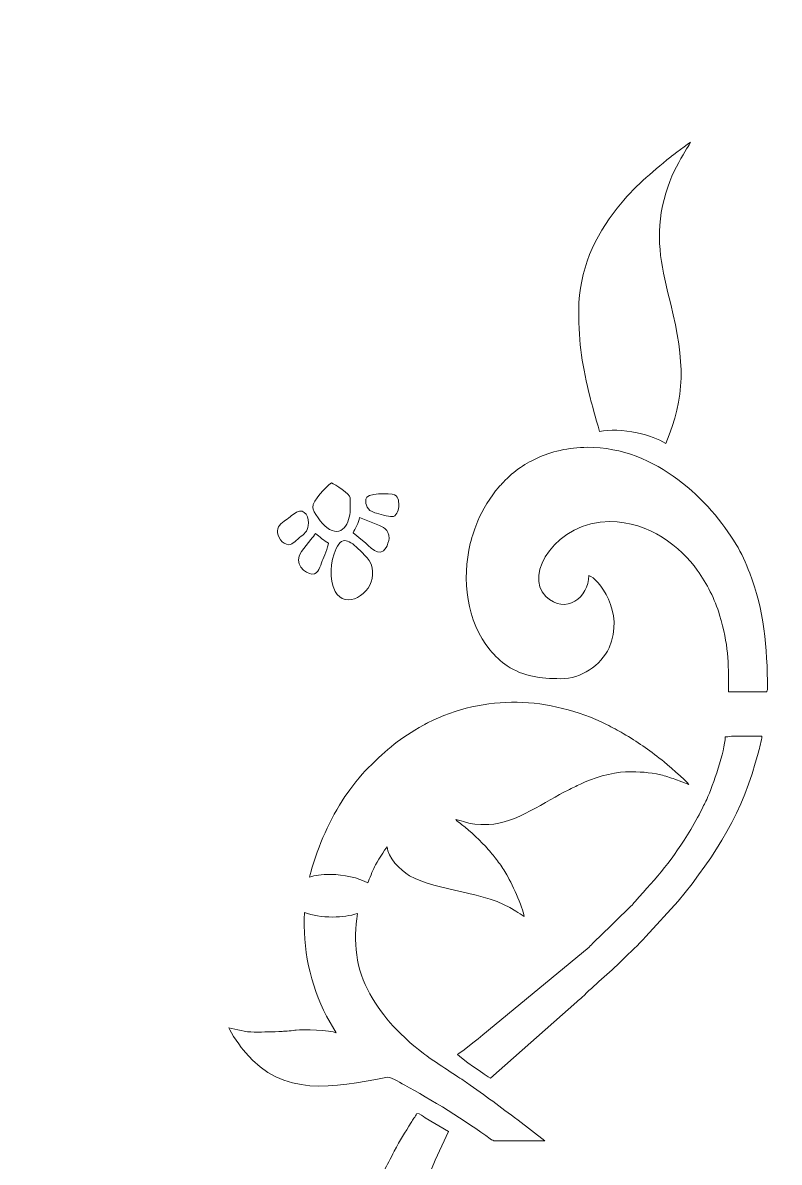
# Model space of a CAD drawing. Header units: centimetres. Extents: x -11.7 to 11.7, y -11.4 to 11.4.
# Drawn here: x 6.33 to 9.8, y -5.45 to -0.24 of the extents above; entities that cross this region are included whole.
import ezdxf

# ---------------------------------------------------------------- set-up
doc = ezdxf.new("R2010")
doc.units = ezdxf.units.CM
doc.header["$MEASUREMENT"] = 0
doc.layers.add('Layer 1', color=7, linetype='Continuous')

msp = doc.modelspace()

# ---------------------------------------------------------------- linework, layer by layer
at = {"layer": 'Layer 1', "lineweight": 9}
for points, knots in [([(0.34511, 11.38151), (0.34511, 11.38151), (11.72662, 11.38151), (11.72662, 11.38151), (11.72662, 11.38151), (11.72662, 11.38151), (11.72662, 11.38151), (11.72662, 11.38151), (11.72662, -11.38151), (11.72662, -11.38151), (11.72662, -11.38151), (11.72662, -11.38151), (11.72662, -11.38151), (11.72662, -11.38151), (0.34511, -11.38151), (0.34511, -11.38151), (0.34511, -11.38151), (0.34511, -11.38151), (0.34511, -11.38151), (0.34511, -11.38151), (0.34511, 11.38151), (0.34511, 11.38151)], [0, 0, 0, 0, 0.1428571, 0.1428571, 0.1428571, 0.2857143, 0.2857143, 0.2857143, 0.4285714, 0.4285714, 0.4285714, 0.5714286, 0.5714286, 0.5714286, 0.7142857, 0.7142857, 0.7142857, 0.8571429, 0.8571429, 0.8571429, 1, 1, 1, 1]), ([(9.27644, -2.16307), (9.36799, -1.94913), (9.36432, -1.79247), (9.29927, -1.52586), (9.29927, -1.52586), (9.29927, -1.52586), (9.29927, -1.52586), (9.2607, -1.36759), (9.22798, -1.24006), (9.26186, -1.07645), (9.26186, -1.07645), (9.26186, -1.07645), (9.26186, -1.07645), (9.29532, -0.91503), (9.38476, -0.8038), (9.38957, -0.78538), (9.38957, -0.78538), (9.38957, -0.78538), (9.38957, -0.78538), (9.38956, -0.78538), (9.2996, -0.85184), (9.2996, -0.85184), (9.2996, -0.85184), (9.2996, -0.85184), (9.2996, -0.85184), (9.20577, -0.93031), (9.13578, -0.98411), (9.05423, -1.08654), (9.05423, -1.08654), (9.05423, -1.08654), (9.05423, -1.08654), (8.95273, -1.21405), (8.87884, -1.37202), (8.87884, -1.55151), (8.87884, -1.55151), (8.87884, -1.55151), (8.87884, -1.55151), (8.87884, -1.71746), (8.89425, -1.80207), (8.93222, -1.95922), (8.93222, -1.95922), (8.93222, -1.95922), (8.93222, -1.95922), (8.93685, -1.97828), (8.95489, -2.04357), (8.97413, -2.10935), (8.97413, -2.10935), (8.97413, -2.10935), (8.97413, -2.10935), (9.01912, -2.0997), (9.08112, -2.10068), (9.14612, -2.11449), (9.14612, -2.11449), (9.14612, -2.11449), (9.14612, -2.11449), (9.19829, -2.12558), (9.24358, -2.14306), (9.27644, -2.16307)], [0, 0, 0, 0, 0.0526316, 0.0526316, 0.0526316, 0.1052632, 0.1052632, 0.1052632, 0.1578947, 0.1578947, 0.1578947, 0.2105263, 0.2105263, 0.2105263, 0.2631579, 0.2631579, 0.2631579, 0.3157895, 0.3157895, 0.3157895, 0.3684211, 0.3684211, 0.3684211, 0.4210526, 0.4210526, 0.4210526, 0.4736842, 0.4736842, 0.4736842, 0.5263158, 0.5263158, 0.5263158, 0.5789474, 0.5789474, 0.5789474, 0.6315789, 0.6315789, 0.6315789, 0.6842105, 0.6842105, 0.6842105, 0.7368421, 0.7368421, 0.7368421, 0.7894737, 0.7894737, 0.7894737, 0.8421053, 0.8421053, 0.8421053, 0.8947368, 0.8947368, 0.8947368, 0.9473684, 0.9473684, 0.9473684, 1, 1, 1, 1]), ([(9.74211, -3.28449), (9.74211, -3.09805), (9.72532, -2.92037), (9.66114, -2.757), (9.66114, -2.757), (9.66114, -2.757), (9.66114, -2.757), (9.64343, -2.71189), (9.62296, -2.664), (9.59904, -2.62498), (9.59904, -2.62498), (9.59904, -2.62498), (9.59904, -2.62498), (9.47682, -2.42557), (9.23664, -2.18091), (8.91839, -2.18091), (8.91839, -2.18091), (8.91839, -2.18091), (8.91839, -2.18091), (8.83307, -2.18091), (8.7465, -2.2018), (8.68884, -2.23009), (8.68884, -2.23009), (8.68884, -2.23009), (8.68884, -2.23009), (8.65371, -2.24737), (8.63052, -2.25956), (8.60016, -2.28169), (8.60016, -2.28169), (8.60016, -2.28169), (8.60016, -2.28169), (8.57711, -2.29854), (8.54463, -2.32651), (8.5268, -2.3482), (8.5268, -2.3482), (8.52679, -2.34821), (8.52679, -2.34821), (8.52128, -2.35496), (8.51666, -2.35799), (8.5108, -2.3647), (8.5108, -2.3647), (8.5108, -2.3647), (8.5108, -2.3647), (8.4775, -2.40283), (8.43559, -2.47207), (8.41707, -2.51726), (8.41707, -2.51726), (8.41707, -2.51727), (8.41707, -2.51727), (8.40414, -2.54885), (8.39072, -2.5856), (8.38214, -2.6212), (8.38214, -2.6212), (8.38214, -2.62121), (8.38214, -2.62121), (8.34307, -2.78341), (8.36371, -2.97952), (8.47283, -3.10879), (8.47283, -3.10879), (8.47283, -3.10879), (8.47283, -3.10879), (8.49426, -3.13414), (8.52231, -3.1624), (8.55066, -3.18057), (8.55066, -3.18057), (8.55066, -3.18057), (8.55066, -3.18057), (8.62765, -3.22989), (8.70045, -3.23958), (8.79649, -3.23958), (8.79649, -3.23958), (8.79649, -3.23958), (8.79649, -3.23958), (8.88924, -3.23958), (8.98005, -3.17979), (9.01724, -3.09843), (9.01724, -3.09843), (9.01724, -3.09843), (9.01724, -3.09843), (9.09138, -2.93628), (8.96729, -2.77899), (8.92499, -2.76799), (8.92499, -2.76799), (8.92499, -2.76799), (8.92499, -2.76799), (8.92499, -2.86682), (8.81815, -2.95042), (8.72807, -2.86347), (8.72807, -2.86347), (8.72807, -2.86347), (8.72807, -2.86347), (8.62322, -2.76223), (8.77849, -2.52097), (9.02052, -2.52097), (9.02052, -2.52097), (9.02052, -2.52097), (9.02052, -2.52097), (9.20174, -2.52097), (9.34585, -2.63799), (9.4212, -2.74361), (9.4212, -2.74361), (9.4212, -2.74361), (9.4212, -2.74361), (9.46507, -2.80507), (9.50182, -2.8759), (9.52326, -2.94899), (9.52326, -2.94899), (9.52326, -2.94899), (9.52326, -2.94899), (9.56382, -3.08719), (9.56418, -3.1562), (9.56418, -3.30053), (9.56418, -3.30053), (9.56418, -3.30053), (9.56418, -3.30053), (9.56418, -3.30053), (9.73883, -3.30053), (9.73883, -3.30053), (9.73883, -3.30053), (9.73883, -3.30053), (9.73883, -3.30053), (9.74058, -3.29334), (9.74211, -3.29316), (9.74211, -3.28449)], [0, 0, 0, 0, 0.0243902, 0.0243902, 0.0243902, 0.0487805, 0.0487805, 0.0487805, 0.0731707, 0.0731707, 0.0731707, 0.097561, 0.097561, 0.097561, 0.1219512, 0.1219512, 0.1219512, 0.1463415, 0.1463415, 0.1463415, 0.1707317, 0.1707317, 0.1707317, 0.195122, 0.195122, 0.195122, 0.2195122, 0.2195122, 0.2195122, 0.2439024, 0.2439024, 0.2439024, 0.2682927, 0.2682927, 0.2682927, 0.2926829, 0.2926829, 0.2926829, 0.3170732, 0.3170732, 0.3170732, 0.3414634, 0.3414634, 0.3414634, 0.3658537, 0.3658537, 0.3658537, 0.3902439, 0.3902439, 0.3902439, 0.4146341, 0.4146341, 0.4146341, 0.4390244, 0.4390244, 0.4390244, 0.4634146, 0.4634146, 0.4634146, 0.4878049, 0.4878049, 0.4878049, 0.5121951, 0.5121951, 0.5121951, 0.5365854, 0.5365854, 0.5365854, 0.5609756, 0.5609756, 0.5609756, 0.5853659, 0.5853659, 0.5853659, 0.6097561, 0.6097561, 0.6097561, 0.6341463, 0.6341463, 0.6341463, 0.6585366, 0.6585366, 0.6585366, 0.6829268, 0.6829268, 0.6829268, 0.7073171, 0.7073171, 0.7073171, 0.7317073, 0.7317073, 0.7317073, 0.7560976, 0.7560976, 0.7560976, 0.7804878, 0.7804878, 0.7804878, 0.804878, 0.804878, 0.804878, 0.8292683, 0.8292683, 0.8292683, 0.8536585, 0.8536585, 0.8536585, 0.8780488, 0.8780488, 0.8780488, 0.902439, 0.902439, 0.902439, 0.9268293, 0.9268293, 0.9268293, 0.9512195, 0.9512195, 0.9512195, 0.9756098, 0.9756098, 0.9756098, 1, 1, 1, 1]), ([(7.83242, -2.46616), (7.83242, -2.46616), (7.83242, -2.41162), (7.83242, -2.41162), (7.83242, -2.41162), (7.83242, -2.41162), (7.83242, -2.41162), (7.83242, -2.39728), (7.76227, -2.3483), (7.74671, -2.34425), (7.74671, -2.34425), (7.74671, -2.34426), (7.74671, -2.34426), (7.72074, -2.36121), (7.66105, -2.42512), (7.66105, -2.45654), (7.66105, -2.45654), (7.66105, -2.45654), (7.66105, -2.45654), (7.66109, -2.47267), (7.70474, -2.53348), (7.72494, -2.54832), (7.72494, -2.54832), (7.72494, -2.54832), (7.72494, -2.54832), (7.79497, -2.59972), (7.83239, -2.52691), (7.83239, -2.46616), (7.83239, -2.46616), (7.83239, -2.46616), (7.83239, -2.46616), (7.83239, -2.46616), (7.83242, -2.46616), (7.83242, -2.46616)], [0, 0, 0, 0, 0.0909091, 0.0909091, 0.0909091, 0.1818182, 0.1818182, 0.1818182, 0.2727273, 0.2727273, 0.2727273, 0.3636364, 0.3636364, 0.3636364, 0.4545455, 0.4545455, 0.4545455, 0.5454545, 0.5454545, 0.5454545, 0.6363636, 0.6363636, 0.6363636, 0.7272727, 0.7272727, 0.7272727, 0.8181818, 0.8181818, 0.8181818, 0.9090909, 0.9090909, 0.9090909, 1, 1, 1, 1]), ([(8.05503, -2.45333), (8.05503, -2.43346), (8.05647, -2.40867), (8.03536, -2.39866), (8.03536, -2.39866), (8.03536, -2.39866), (8.03536, -2.39866), (8.0158, -2.38937), (7.90344, -2.39055), (7.90344, -2.41804), (7.90344, -2.41804), (7.90344, -2.41804), (7.90344, -2.41804), (7.90344, -2.44494), (7.90832, -2.46851), (7.94497, -2.48024), (7.94497, -2.48024), (7.94497, -2.48024), (7.94497, -2.48024), (7.96619, -2.48701), (8.0051, -2.49824), (8.02534, -2.49824), (8.02534, -2.49824), (8.02534, -2.49824), (8.02534, -2.49824), (8.03996, -2.49824), (8.05499, -2.47176), (8.05499, -2.45333), (8.05499, -2.45333), (8.05499, -2.45333), (8.05499, -2.45333), (8.05499, -2.45333), (8.05503, -2.45333), (8.05503, -2.45333)], [0, 0, 0, 0, 0.0909091, 0.0909091, 0.0909091, 0.1818182, 0.1818182, 0.1818182, 0.2727273, 0.2727273, 0.2727273, 0.3636364, 0.3636364, 0.3636364, 0.4545455, 0.4545455, 0.4545455, 0.5454545, 0.5454545, 0.5454545, 0.6363636, 0.6363636, 0.6363636, 0.7272727, 0.7272727, 0.7272727, 0.8181818, 0.8181818, 0.8181818, 0.9090909, 0.9090909, 0.9090909, 1, 1, 1, 1]), ([(7.64133, -2.52711), (7.64133, -2.48597), (7.6149, -2.45218), (7.5713, -2.48784), (7.5713, -2.48784), (7.5713, -2.48784), (7.5713, -2.48784), (7.56181, -2.49563), (7.55409, -2.5018), (7.54389, -2.50928), (7.54389, -2.50928), (7.54389, -2.50928), (7.54389, -2.50928), (7.52697, -2.52169), (7.49961, -2.53765), (7.49961, -2.56241), (7.49961, -2.56241), (7.49961, -2.56241), (7.49961, -2.56241), (7.49965, -2.58766), (7.51994, -2.62657), (7.55233, -2.62657), (7.55233, -2.62657), (7.55233, -2.62657), (7.55233, -2.62657), (7.56972, -2.62657), (7.58683, -2.60408), (7.60834, -2.58807), (7.60834, -2.58807), (7.60834, -2.58807), (7.60834, -2.58807), (7.62747, -2.57386), (7.64128, -2.55997), (7.64128, -2.52711), (7.64128, -2.52711), (7.64128, -2.52711), (7.64128, -2.52711), (7.64128, -2.52711), (7.64133, -2.52711), (7.64133, -2.52711)], [0, 0, 0, 0, 0.0769231, 0.0769231, 0.0769231, 0.1538462, 0.1538462, 0.1538462, 0.2307692, 0.2307692, 0.2307692, 0.3076923, 0.3076923, 0.3076923, 0.3846154, 0.3846154, 0.3846154, 0.4615385, 0.4615385, 0.4615385, 0.5384615, 0.5384615, 0.5384615, 0.6153846, 0.6153846, 0.6153846, 0.6923077, 0.6923077, 0.6923077, 0.7692308, 0.7692308, 0.7692308, 0.8461538, 0.8461538, 0.8461538, 0.9230769, 0.9230769, 0.9230769, 1, 1, 1, 1]), ([(8.01032, -2.5977), (8.01032, -2.55246), (7.9805, -2.54584), (7.9587, -2.53567), (7.9587, -2.53567), (7.9587, -2.53567), (7.9587, -2.53567), (7.9587, -2.53567), (7.87522, -2.50145), (7.87522, -2.50145), (7.87522, -2.50145), (7.87522, -2.50145), (7.87522, -2.50145), (7.87306, -2.52686), (7.85563, -2.55348), (7.84557, -2.57203), (7.84557, -2.57203), (7.84557, -2.57203), (7.84557, -2.57203), (7.84557, -2.57203), (7.88893, -2.60684), (7.88893, -2.60684), (7.88893, -2.60684), (7.88893, -2.60684), (7.88893, -2.60684), (7.92268, -2.63318), (7.96357, -2.693), (7.99717, -2.63942), (7.99717, -2.63942), (7.99717, -2.63942), (7.99717, -2.63942), (8.00162, -2.63235), (8.0103, -2.60873), (8.0103, -2.5977), (8.0103, -2.5977), (8.0103, -2.5977), (8.0103, -2.5977), (8.0103, -2.5977), (8.01032, -2.5977), (8.01032, -2.5977)], [0, 0, 0, 0, 0.0769231, 0.0769231, 0.0769231, 0.1538462, 0.1538462, 0.1538462, 0.2307692, 0.2307692, 0.2307692, 0.3076923, 0.3076923, 0.3076923, 0.3846154, 0.3846154, 0.3846154, 0.4615385, 0.4615385, 0.4615385, 0.5384615, 0.5384615, 0.5384615, 0.6153846, 0.6153846, 0.6153846, 0.6923077, 0.6923077, 0.6923077, 0.7692308, 0.7692308, 0.7692308, 0.8461538, 0.8461538, 0.8461538, 0.9230769, 0.9230769, 0.9230769, 1, 1, 1, 1]), ([(7.73354, -2.62015), (7.72264, -2.61301), (7.71376, -2.6074), (7.70244, -2.59912), (7.70244, -2.59912), (7.70244, -2.59912), (7.70244, -2.59912), (7.69037, -2.59028), (7.68503, -2.58226), (7.67424, -2.57524), (7.67424, -2.57524), (7.67424, -2.57524), (7.67424, -2.57524), (7.66796, -2.5844), (7.66066, -2.59286), (7.65306, -2.60274), (7.65306, -2.60274), (7.65306, -2.60274), (7.65306, -2.60274), (7.65306, -2.60274), (7.61021, -2.65724), (7.61021, -2.65724), (7.61021, -2.65724), (7.61021, -2.65724), (7.61021, -2.65724), (7.56681, -2.71215), (7.62949, -2.76131), (7.65775, -2.76131), (7.65775, -2.76131), (7.65775, -2.76131), (7.65775, -2.76131), (7.68945, -2.76131), (7.69481, -2.7238), (7.70436, -2.70081), (7.70436, -2.70081), (7.70436, -2.70081), (7.70436, -2.70081), (7.71035, -2.68648), (7.7323, -2.63481), (7.73354, -2.62015)], [0, 0, 0, 0, 0.0769231, 0.0769231, 0.0769231, 0.1538462, 0.1538462, 0.1538462, 0.2307692, 0.2307692, 0.2307692, 0.3076923, 0.3076923, 0.3076923, 0.3846154, 0.3846154, 0.3846154, 0.4615385, 0.4615385, 0.4615385, 0.5384615, 0.5384615, 0.5384615, 0.6153846, 0.6153846, 0.6153846, 0.6923077, 0.6923077, 0.6923077, 0.7692308, 0.7692308, 0.7692308, 0.8461538, 0.8461538, 0.8461538, 0.9230769, 0.9230769, 0.9230769, 1, 1, 1, 1]), ([(7.93455, -2.76451), (7.93455, -2.71709), (7.92455, -2.69853), (7.88758, -2.66265), (7.88758, -2.66265), (7.88758, -2.66265), (7.88758, -2.66265), (7.83731, -2.61384), (7.79946, -2.5775), (7.76861, -2.64467), (7.76861, -2.64467), (7.76861, -2.64467), (7.76861, -2.64467), (7.74125, -2.70426), (7.73499, -2.78421), (7.76417, -2.84057), (7.76417, -2.84057), (7.76417, -2.84058), (7.76417, -2.84058), (7.80916, -2.92745), (7.93453, -2.85168), (7.93453, -2.76451), (7.93453, -2.76451), (7.93453, -2.76451), (7.93453, -2.76451), (7.93453, -2.76451), (7.93455, -2.76451), (7.93455, -2.76451)], [0, 0, 0, 0, 0.1111111, 0.1111111, 0.1111111, 0.2222222, 0.2222222, 0.2222222, 0.3333333, 0.3333333, 0.3333333, 0.4444444, 0.4444444, 0.4444444, 0.5555556, 0.5555556, 0.5555556, 0.6666667, 0.6666667, 0.6666667, 0.7777778, 0.7777778, 0.7777778, 0.8888889, 0.8888889, 0.8888889, 1, 1, 1, 1]), ([(8.31544, -3.88441), (8.35439, -3.88756), (8.35792, -3.9099), (8.4671, -3.90698), (8.4671, -3.90698), (8.4671, -3.90698), (8.4671, -3.90698), (8.5882, -3.90374), (8.73138, -3.79698), (8.8294, -3.74964), (8.8294, -3.74964), (8.8294, -3.74964), (8.8294, -3.74964), (8.84867, -3.74036), (8.86642, -3.73161), (8.8865, -3.72182), (8.8865, -3.72182), (8.8865, -3.72182), (8.8865, -3.72182), (8.93793, -3.69678), (9.03286, -3.66682), (9.09289, -3.66613), (9.09289, -3.66613), (9.09289, -3.66613), (9.09289, -3.66613), (9.16121, -3.66535), (9.19859, -3.66739), (9.25364, -3.6799), (9.25364, -3.6799), (9.25364, -3.6799), (9.25364, -3.6799), (9.27346, -3.6844), (9.29868, -3.69209), (9.31899, -3.69968), (9.31899, -3.69968), (9.31899, -3.69968), (9.31899, -3.69968), (9.31899, -3.69968), (9.38297, -3.724), (9.38297, -3.724), (9.38297, -3.724), (9.38297, -3.724), (9.38297, -3.724), (9.36935, -3.70419), (9.27996, -3.62849), (9.25823, -3.61126), (9.25823, -3.61126), (9.25823, -3.61126), (9.25823, -3.61126), (9.19928, -3.56449), (9.14737, -3.52855), (9.08251, -3.49042), (9.08251, -3.49042), (9.08251, -3.49042), (9.08251, -3.49042), (9.0689, -3.4824), (9.05974, -3.47678), (9.04467, -3.46952), (9.04467, -3.46952), (9.04467, -3.46952), (9.04467, -3.46952), (9.03, -3.46245), (9.02146, -3.45656), (9.00627, -3.44916), (9.00627, -3.44916), (9.00627, -3.44916), (9.00627, -3.44916), (8.74374, -3.32134), (8.45013, -3.30818), (8.18689, -3.44165), (8.18689, -3.44165), (8.18689, -3.44165), (8.18689, -3.44165), (8.17896, -3.44568), (8.17638, -3.44792), (8.16822, -3.45234), (8.16822, -3.45234), (8.16822, -3.45234), (8.16822, -3.45234), (8.05626, -3.51288), (8.00637, -3.55911), (7.91426, -3.64778), (7.91426, -3.64778), (7.91426, -3.64779), (7.91426, -3.64779), (7.88339, -3.67753), (7.83193, -3.74525), (7.80869, -3.77918), (7.80869, -3.77918), (7.80869, -3.77918), (7.80869, -3.77918), (7.7371, -3.88375), (7.68883, -4.00183), (7.65219, -4.12468), (7.65219, -4.12468), (7.65218, -4.12468), (7.65218, -4.12468), (7.64994, -4.13219), (7.64782, -4.13974), (7.64578, -4.14731), (7.64578, -4.14731), (7.64578, -4.14731), (7.64578, -4.14731), (7.67582, -4.13967), (7.69444, -4.13535), (7.74596, -4.13535), (7.74596, -4.13535), (7.74596, -4.13535), (7.74596, -4.13535), (7.79749, -4.13535), (7.87288, -4.15021), (7.91319, -4.17365), (7.91319, -4.17365), (7.91319, -4.17365), (7.91319, -4.17365), (7.92063, -4.15677), (7.93493, -4.11716), (7.9442, -4.10041), (7.9442, -4.10041), (7.9442, -4.10041), (7.9442, -4.10041), (7.95406, -4.08263), (7.9909, -4.01774), (8.00242, -4.00952), (8.00242, -4.00952), (8.00242, -4.00952), (8.00242, -4.00952), (8.00349, -4.05495), (8.06099, -4.11635), (8.10467, -4.14095), (8.10467, -4.14095), (8.10467, -4.14095), (8.10467, -4.14095), (8.23274, -4.21307), (8.44955, -4.21032), (8.59091, -4.30272), (8.59091, -4.30272), (8.59091, -4.30272), (8.59091, -4.30272), (8.60413, -4.31135), (8.61561, -4.32051), (8.62845, -4.32713), (8.62845, -4.32713), (8.62845, -4.32713), (8.62845, -4.32713), (8.62497, -4.2861), (8.56784, -4.16797), (8.54468, -4.12957), (8.54468, -4.12957), (8.54468, -4.12957), (8.54468, -4.12957), (8.53274, -4.10973), (8.52049, -4.09092), (8.50704, -4.07318), (8.50704, -4.07318), (8.50704, -4.07318), (8.50704, -4.07318), (8.49277, -4.0543), (8.4803, -4.03942), (8.46472, -4.02136), (8.46472, -4.02136), (8.46472, -4.02136), (8.46472, -4.02136), (8.43124, -3.98256), (8.38333, -3.93872), (8.34256, -3.90612), (8.34256, -3.90612), (8.34256, -3.90612), (8.34256, -3.90612), (8.33425, -3.89945), (8.32078, -3.89152), (8.31543, -3.88441), (8.31543, -3.88441), (8.31543, -3.88441), (8.31543, -3.88441), (8.31543, -3.88441), (8.31544, -3.88441), (8.31544, -3.88441)], [0, 0, 0, 0, 0.0169492, 0.0169492, 0.0169492, 0.0338983, 0.0338983, 0.0338983, 0.0508475, 0.0508475, 0.0508475, 0.0677966, 0.0677966, 0.0677966, 0.0847458, 0.0847458, 0.0847458, 0.1016949, 0.1016949, 0.1016949, 0.1186441, 0.1186441, 0.1186441, 0.1355932, 0.1355932, 0.1355932, 0.1525424, 0.1525424, 0.1525424, 0.1694915, 0.1694915, 0.1694915, 0.1864407, 0.1864407, 0.1864407, 0.2033898, 0.2033898, 0.2033898, 0.220339, 0.220339, 0.220339, 0.2372881, 0.2372881, 0.2372881, 0.2542373, 0.2542373, 0.2542373, 0.2711864, 0.2711864, 0.2711864, 0.2881356, 0.2881356, 0.2881356, 0.3050847, 0.3050847, 0.3050847, 0.3220339, 0.3220339, 0.3220339, 0.3389831, 0.3389831, 0.3389831, 0.3559322, 0.3559322, 0.3559322, 0.3728814, 0.3728814, 0.3728814, 0.3898305, 0.3898305, 0.3898305, 0.4067797, 0.4067797, 0.4067797, 0.4237288, 0.4237288, 0.4237288, 0.440678, 0.440678, 0.440678, 0.4576271, 0.4576271, 0.4576271, 0.4745763, 0.4745763, 0.4745763, 0.4915254, 0.4915254, 0.4915254, 0.5084746, 0.5084746, 0.5084746, 0.5254237, 0.5254237, 0.5254237, 0.5423729, 0.5423729, 0.5423729, 0.559322, 0.559322, 0.559322, 0.5762712, 0.5762712, 0.5762712, 0.5932203, 0.5932203, 0.5932203, 0.6101695, 0.6101695, 0.6101695, 0.6271186, 0.6271186, 0.6271186, 0.6440678, 0.6440678, 0.6440678, 0.6610169, 0.6610169, 0.6610169, 0.6779661, 0.6779661, 0.6779661, 0.6949153, 0.6949153, 0.6949153, 0.7118644, 0.7118644, 0.7118644, 0.7288136, 0.7288136, 0.7288136, 0.7457627, 0.7457627, 0.7457627, 0.7627119, 0.7627119, 0.7627119, 0.779661, 0.779661, 0.779661, 0.7966102, 0.7966102, 0.7966102, 0.8135593, 0.8135593, 0.8135593, 0.8305085, 0.8305085, 0.8305085, 0.8474576, 0.8474576, 0.8474576, 0.8644068, 0.8644068, 0.8644068, 0.8813559, 0.8813559, 0.8813559, 0.8983051, 0.8983051, 0.8983051, 0.9152542, 0.9152542, 0.9152542, 0.9322034, 0.9322034, 0.9322034, 0.9491525, 0.9491525, 0.9491525, 0.9661017, 0.9661017, 0.9661017, 0.9830508, 0.9830508, 0.9830508, 1, 1, 1, 1]), ([(9.71706, -3.50238), (9.71706, -3.50238), (9.58846, -3.50227), (9.58846, -3.50227), (9.58846, -3.50227), (9.58846, -3.50227), (9.58846, -3.50227), (9.57153, -3.50277), (9.56827, -3.50559), (9.54901, -3.50559), (9.54901, -3.50559), (9.54901, -3.50559), (9.54901, -3.50559), (9.54756, -3.57239), (9.49361, -3.72585), (9.4643, -3.79205), (9.4643, -3.79205), (9.4643, -3.79205), (9.4643, -3.79205), (9.45964, -3.80272), (9.4546, -3.81039), (9.4502, -3.82002), (9.4502, -3.82002), (9.4502, -3.82002), (9.4502, -3.82002), (9.43195, -3.86002), (9.41358, -3.89102), (9.39102, -3.92922), (9.39102, -3.92922), (9.39102, -3.92922), (9.39102, -3.92922), (9.30942, -4.06748), (9.23731, -4.14717), (9.13635, -4.25871), (9.13635, -4.25871), (9.13635, -4.25871), (9.13635, -4.25871), (9.12823, -4.26774), (9.12599, -4.27211), (9.11657, -4.28117), (9.11657, -4.28117), (9.11657, -4.28117), (9.11657, -4.28117), (9.11657, -4.28117), (8.96837, -4.42554), (8.96837, -4.42554), (8.96837, -4.42554), (8.96837, -4.42554), (8.96837, -4.42554), (8.95292, -4.43874), (8.94071, -4.45355), (8.92549, -4.46725), (8.92549, -4.46725), (8.92549, -4.46725), (8.92549, -4.46725), (8.92549, -4.46725), (8.46608, -4.84758), (8.46608, -4.84758), (8.46608, -4.84758), (8.46608, -4.84758), (8.46608, -4.84758), (8.45205, -4.85863), (8.33439, -4.95597), (8.32332, -4.95885), (8.32332, -4.95885), (8.32332, -4.95885), (8.32332, -4.95885), (8.3335, -4.9736), (8.4585, -5.05725), (8.47489, -5.06793), (8.47489, -5.06793), (8.47489, -5.06793), (8.47489, -5.06793), (8.47489, -5.06793), (8.86944, -4.71738), (8.86944, -4.71738), (8.86944, -4.71738), (8.86944, -4.71738), (8.86944, -4.71738), (8.87878, -4.70858), (8.88459, -4.70605), (8.8942, -4.69664), (8.8942, -4.69664), (8.8942, -4.69664), (8.8942, -4.69664), (8.94652, -4.6454), (9.01797, -4.58566), (9.07702, -4.52816), (9.07702, -4.52816), (9.07702, -4.52816), (9.07702, -4.52816), (9.11636, -4.48987), (9.14907, -4.45969), (9.18578, -4.41911), (9.18578, -4.41911), (9.18578, -4.41911), (9.18578, -4.41911), (9.18578, -4.41911), (9.3335, -4.25814), (9.3335, -4.25814), (9.3335, -4.25814), (9.3335, -4.25814), (9.3335, -4.25814), (9.51056, -4.04004), (9.62966, -3.85053), (9.70057, -3.57616), (9.70057, -3.57616), (9.70057, -3.57616), (9.70057, -3.57616), (9.70563, -3.55685), (9.71534, -3.52227), (9.71705, -3.50238), (9.71705, -3.50238), (9.71705, -3.50238), (9.71705, -3.50238), (9.71705, -3.50238), (9.71706, -3.50238), (9.71706, -3.50238)], [0, 0, 0, 0, 0.025641, 0.025641, 0.025641, 0.0512821, 0.0512821, 0.0512821, 0.0769231, 0.0769231, 0.0769231, 0.1025641, 0.1025641, 0.1025641, 0.1282051, 0.1282051, 0.1282051, 0.1538462, 0.1538462, 0.1538462, 0.1794872, 0.1794872, 0.1794872, 0.2051282, 0.2051282, 0.2051282, 0.2307692, 0.2307692, 0.2307692, 0.2564103, 0.2564103, 0.2564103, 0.2820513, 0.2820513, 0.2820513, 0.3076923, 0.3076923, 0.3076923, 0.3333333, 0.3333333, 0.3333333, 0.3589744, 0.3589744, 0.3589744, 0.3846154, 0.3846154, 0.3846154, 0.4102564, 0.4102564, 0.4102564, 0.4358974, 0.4358974, 0.4358974, 0.4615385, 0.4615385, 0.4615385, 0.4871795, 0.4871795, 0.4871795, 0.5128205, 0.5128205, 0.5128205, 0.5384615, 0.5384615, 0.5384615, 0.5641026, 0.5641026, 0.5641026, 0.5897436, 0.5897436, 0.5897436, 0.6153846, 0.6153846, 0.6153846, 0.6410256, 0.6410256, 0.6410256, 0.6666667, 0.6666667, 0.6666667, 0.6923077, 0.6923077, 0.6923077, 0.7179487, 0.7179487, 0.7179487, 0.7435897, 0.7435897, 0.7435897, 0.7692308, 0.7692308, 0.7692308, 0.7948718, 0.7948718, 0.7948718, 0.8205128, 0.8205128, 0.8205128, 0.8461538, 0.8461538, 0.8461538, 0.8717949, 0.8717949, 0.8717949, 0.8974359, 0.8974359, 0.8974359, 0.9230769, 0.9230769, 0.9230769, 0.9487179, 0.9487179, 0.9487179, 0.974359, 0.974359, 0.974359, 1, 1, 1, 1]), ([(7.62303, -4.30922), (7.61447, -4.47179), (7.64869, -4.63835), (7.72451, -4.78379), (7.72451, -4.78379), (7.72451, -4.78379), (7.72451, -4.7838), (7.72451, -4.7838), (7.76849, -4.85967), (7.76849, -4.85967), (7.76849, -4.85967), (7.76849, -4.85967), (7.76849, -4.85967), (7.74107, -4.84685), (7.61611, -4.84355), (7.58488, -4.84771), (7.58488, -4.84771), (7.58488, -4.84771), (7.58488, -4.84771), (7.57065, -4.84962), (7.53699, -4.85251), (7.52138, -4.85325), (7.52138, -4.85325), (7.52137, -4.85325), (7.52137, -4.85325), (7.47873, -4.85526), (7.4391, -4.85663), (7.39277, -4.85657), (7.39277, -4.85657), (7.39277, -4.85657), (7.39277, -4.85657), (7.35136, -4.85652), (7.31353, -4.84537), (7.27755, -4.83721), (7.27755, -4.83721), (7.27755, -4.83721), (7.27755, -4.83721), (7.28233, -4.85714), (7.33524, -4.92898), (7.35283, -4.94999), (7.35283, -4.94999), (7.35283, -4.94999), (7.35283, -4.94999), (7.52464, -5.15534), (7.75467, -5.1116), (7.99501, -5.06392), (7.99501, -5.06392), (7.99501, -5.06392), (7.99501, -5.06392), (8.01879, -5.05921), (8.05088, -5.08206), (8.08252, -5.09929), (8.08252, -5.09929), (8.08252, -5.09929), (8.08252, -5.09929), (8.19489, -5.1605), (8.36854, -5.2658), (8.47298, -5.34468), (8.47298, -5.34468), (8.47298, -5.34468), (8.47298, -5.34468), (8.49054, -5.35792), (8.49773, -5.35376), (8.5263, -5.35372), (8.5263, -5.35372), (8.5263, -5.35372), (8.5263, -5.35372), (8.5263, -5.35372), (8.72398, -5.35372), (8.72398, -5.35372), (8.72398, -5.35372), (8.72398, -5.35372), (8.72398, -5.35372), (8.72398, -5.35372), (8.60067, -5.25889), (8.60067, -5.25889), (8.60067, -5.25889), (8.60067, -5.25889), (8.60067, -5.25889), (8.51666, -5.19719), (8.45434, -5.14925), (8.36487, -5.08744), (8.36487, -5.08744), (8.36487, -5.08744), (8.36487, -5.08744), (8.35743, -5.08229), (8.3526, -5.07834), (8.34377, -5.07267), (8.34377, -5.07267), (8.34377, -5.07267), (8.34377, -5.07267), (8.30052, -5.04487), (8.20257, -4.98105), (8.16671, -4.95315), (8.16671, -4.95315), (8.16671, -4.95315), (8.16671, -4.95315), (8.1042, -4.90451), (8.10328, -4.90171), (8.04773, -4.84764), (8.04773, -4.84764), (8.04773, -4.84764), (8.04773, -4.84764), (8.04108, -4.84116), (8.03585, -4.83665), (8.02956, -4.83004), (8.02956, -4.83004), (8.02955, -4.83004), (8.02955, -4.83004), (7.99079, -4.78919), (7.95012, -4.72942), (7.92229, -4.68105), (7.92229, -4.68105), (7.92229, -4.68105), (7.92229, -4.68105), (7.85977, -4.57238), (7.84431, -4.43862), (7.86675, -4.31419), (7.86675, -4.31419), (7.86675, -4.31419), (7.86675, -4.31419), (7.83343, -4.32428), (7.79427, -4.3301), (7.75236, -4.3301), (7.75236, -4.3301), (7.75236, -4.3301), (7.75236, -4.3301), (7.70401, -4.3301), (7.65932, -4.32235), (7.62303, -4.30922)], [0, 0, 0, 0, 0.0232558, 0.0232558, 0.0232558, 0.0465116, 0.0465116, 0.0465116, 0.0697674, 0.0697674, 0.0697674, 0.0930233, 0.0930233, 0.0930233, 0.1162791, 0.1162791, 0.1162791, 0.1395349, 0.1395349, 0.1395349, 0.1627907, 0.1627907, 0.1627907, 0.1860465, 0.1860465, 0.1860465, 0.2093023, 0.2093023, 0.2093023, 0.2325581, 0.2325581, 0.2325581, 0.255814, 0.255814, 0.255814, 0.2790698, 0.2790698, 0.2790698, 0.3023256, 0.3023256, 0.3023256, 0.3255814, 0.3255814, 0.3255814, 0.3488372, 0.3488372, 0.3488372, 0.372093, 0.372093, 0.372093, 0.3953488, 0.3953488, 0.3953488, 0.4186047, 0.4186047, 0.4186047, 0.4418605, 0.4418605, 0.4418605, 0.4651163, 0.4651163, 0.4651163, 0.4883721, 0.4883721, 0.4883721, 0.5116279, 0.5116279, 0.5116279, 0.5348837, 0.5348837, 0.5348837, 0.5581395, 0.5581395, 0.5581395, 0.5813953, 0.5813953, 0.5813953, 0.6046512, 0.6046512, 0.6046512, 0.627907, 0.627907, 0.627907, 0.6511628, 0.6511628, 0.6511628, 0.6744186, 0.6744186, 0.6744186, 0.6976744, 0.6976744, 0.6976744, 0.7209302, 0.7209302, 0.7209302, 0.744186, 0.744186, 0.744186, 0.7674419, 0.7674419, 0.7674419, 0.7906977, 0.7906977, 0.7906977, 0.8139535, 0.8139535, 0.8139535, 0.8372093, 0.8372093, 0.8372093, 0.8604651, 0.8604651, 0.8604651, 0.8837209, 0.8837209, 0.8837209, 0.9069767, 0.9069767, 0.9069767, 0.9302326, 0.9302326, 0.9302326, 0.9534884, 0.9534884, 0.9534884, 0.9767442, 0.9767442, 0.9767442, 1, 1, 1, 1]), ([(8.7899, -6.6947), (8.81032, -6.69008), (8.88427, -6.64059), (8.90196, -6.62737), (8.90196, -6.62737), (8.90196, -6.62737), (8.90196, -6.62737), (8.90196, -6.62737), (8.99502, -6.54153), (8.99502, -6.54153), (8.99502, -6.54153), (8.99502, -6.54153), (8.99502, -6.54153), (9.11353, -6.41753), (9.12914, -6.23092), (9.05179, -6.08038), (9.05179, -6.08038), (9.05179, -6.08038), (9.05179, -6.08038), (9.0248, -6.02776), (8.99247, -5.9857), (8.95216, -5.94641), (8.95216, -5.94641), (8.95216, -5.94641), (8.95216, -5.94641), (8.8174, -5.81502), (8.60537, -5.75457), (8.42396, -5.86041), (8.42396, -5.86041), (8.42396, -5.86041), (8.42396, -5.86041), (8.40295, -5.87267), (8.3676, -5.89607), (8.34917, -5.91269), (8.34917, -5.91269), (8.34916, -5.91269), (8.34916, -5.91269), (8.33428, -5.92613), (8.29397, -5.96145), (8.28907, -5.9793), (8.28907, -5.9793), (8.28907, -5.9793), (8.28907, -5.9793), (8.33075, -5.9793), (8.39085, -6.00598), (8.42171, -6.03622), (8.42171, -6.03622), (8.42171, -6.03622), (8.42171, -6.03622), (8.55705, -6.16885), (8.43444, -6.40597), (8.31874, -6.40597), (8.31874, -6.40597), (8.31873, -6.40597), (8.31873, -6.40597), (8.25347, -6.40597), (8.21702, -6.38679), (8.17698, -6.33546), (8.17698, -6.33546), (8.17698, -6.33546), (8.17698, -6.33546), (8.14639, -6.2962), (8.13027, -6.26546), (8.11235, -6.21232), (8.11235, -6.21232), (8.11235, -6.21232), (8.11235, -6.21232), (8.03609, -5.98609), (8.13414, -5.65607), (8.22174, -5.44215), (8.22174, -5.44215), (8.22174, -5.44215), (8.22174, -5.44215), (8.22174, -5.44215), (8.28251, -5.31201), (8.28251, -5.31201), (8.28251, -5.31201), (8.28251, -5.31201), (8.28251, -5.31201), (8.28251, -5.31201), (8.17643, -5.2485), (8.17643, -5.2485), (8.17643, -5.2485), (8.17643, -5.2485), (8.17643, -5.2485), (8.16634, -5.24188), (8.15087, -5.22969), (8.1375, -5.2286), (8.1375, -5.2286), (8.1375, -5.2286), (8.1375, -5.2286), (8.1286, -5.24503), (8.12037, -5.25568), (8.1113, -5.27046), (8.1113, -5.27046), (8.1113, -5.27046), (8.1113, -5.27046), (8.08321, -5.31632), (8.06002, -5.35005), (8.03428, -5.40077), (8.03428, -5.40077), (8.03428, -5.40077), (8.03428, -5.40077), (7.9969, -5.47445), (7.97794, -5.50584), (7.94543, -5.58695), (7.94543, -5.58695), (7.94543, -5.58695), (7.94543, -5.58695), (7.89555, -5.71141), (7.84426, -5.89275), (7.84426, -6.03384), (7.84426, -6.03384), (7.84426, -6.03384), (7.84426, -6.03384), (7.84426, -6.12724), (7.84177, -6.19603), (7.866, -6.28858), (7.866, -6.28858), (7.866, -6.28858), (7.866, -6.28858), (7.89584, -6.40251), (7.91776, -6.45685), (7.98065, -6.54907), (7.98065, -6.54907), (7.98065, -6.54907), (7.98065, -6.54907), (8.01774, -6.60343), (8.06953, -6.65316), (8.12382, -6.692), (8.12382, -6.692), (8.12382, -6.692), (8.12382, -6.692), (8.2014, -6.74747), (8.30209, -6.78338), (8.4008, -6.79443), (8.4008, -6.79443), (8.4008, -6.79443), (8.4008, -6.79443), (8.45376, -6.80035), (8.50609, -6.79977), (8.54702, -6.83815), (8.54702, -6.83815), (8.54702, -6.83815), (8.54702, -6.83815), (8.60227, -6.88994), (8.57618, -6.96652), (8.54607, -7.02192), (8.54607, -7.02192), (8.54607, -7.02192), (8.54607, -7.02192), (8.57655, -7.03616), (8.65105, -7.03212), (8.68779, -7.01878), (8.68779, -7.01878), (8.68779, -7.01878), (8.68779, -7.01878), (8.72957, -7.00365), (8.76016, -6.98197), (8.78382, -6.94863), (8.78382, -6.94863), (8.78382, -6.94863), (8.78382, -6.94863), (8.7998, -6.92614), (8.81455, -6.89236), (8.81871, -6.86392), (8.81871, -6.86392), (8.81871, -6.86392), (8.81871, -6.86392), (8.82027, -6.85333), (8.82277, -6.83423), (8.82297, -6.82615), (8.82297, -6.82615), (8.82297, -6.82614), (8.82297, -6.82614), (8.8244, -6.76872), (8.79089, -6.70641), (8.78988, -6.6947), (8.78988, -6.6947), (8.78988, -6.6947), (8.78988, -6.6947), (8.78988, -6.6947), (8.7899, -6.6947), (8.7899, -6.6947)], [0, 0, 0, 0, 0.0163934, 0.0163934, 0.0163934, 0.0327869, 0.0327869, 0.0327869, 0.0491803, 0.0491803, 0.0491803, 0.0655738, 0.0655738, 0.0655738, 0.0819672, 0.0819672, 0.0819672, 0.0983607, 0.0983607, 0.0983607, 0.1147541, 0.1147541, 0.1147541, 0.1311475, 0.1311475, 0.1311475, 0.147541, 0.147541, 0.147541, 0.1639344, 0.1639344, 0.1639344, 0.1803279, 0.1803279, 0.1803279, 0.1967213, 0.1967213, 0.1967213, 0.2131148, 0.2131148, 0.2131148, 0.2295082, 0.2295082, 0.2295082, 0.2459016, 0.2459016, 0.2459016, 0.2622951, 0.2622951, 0.2622951, 0.2786885, 0.2786885, 0.2786885, 0.295082, 0.295082, 0.295082, 0.3114754, 0.3114754, 0.3114754, 0.3278689, 0.3278689, 0.3278689, 0.3442623, 0.3442623, 0.3442623, 0.3606557, 0.3606557, 0.3606557, 0.3770492, 0.3770492, 0.3770492, 0.3934426, 0.3934426, 0.3934426, 0.4098361, 0.4098361, 0.4098361, 0.4262295, 0.4262295, 0.4262295, 0.442623, 0.442623, 0.442623, 0.4590164, 0.4590164, 0.4590164, 0.4754098, 0.4754098, 0.4754098, 0.4918033, 0.4918033, 0.4918033, 0.5081967, 0.5081967, 0.5081967, 0.5245902, 0.5245902, 0.5245902, 0.5409836, 0.5409836, 0.5409836, 0.557377, 0.557377, 0.557377, 0.5737705, 0.5737705, 0.5737705, 0.5901639, 0.5901639, 0.5901639, 0.6065574, 0.6065574, 0.6065574, 0.6229508, 0.6229508, 0.6229508, 0.6393443, 0.6393443, 0.6393443, 0.6557377, 0.6557377, 0.6557377, 0.6721311, 0.6721311, 0.6721311, 0.6885246, 0.6885246, 0.6885246, 0.704918, 0.704918, 0.704918, 0.7213115, 0.7213115, 0.7213115, 0.7377049, 0.7377049, 0.7377049, 0.7540984, 0.7540984, 0.7540984, 0.7704918, 0.7704918, 0.7704918, 0.7868852, 0.7868852, 0.7868852, 0.8032787, 0.8032787, 0.8032787, 0.8196721, 0.8196721, 0.8196721, 0.8360656, 0.8360656, 0.8360656, 0.852459, 0.852459, 0.852459, 0.8688525, 0.8688525, 0.8688525, 0.8852459, 0.8852459, 0.8852459, 0.9016393, 0.9016393, 0.9016393, 0.9180328, 0.9180328, 0.9180328, 0.9344262, 0.9344262, 0.9344262, 0.9508197, 0.9508197, 0.9508197, 0.9672131, 0.9672131, 0.9672131, 0.9836066, 0.9836066, 0.9836066, 1, 1, 1, 1])]:
    msp.add_open_spline(points, degree=3, knots=knots, dxfattribs=at)

doc.saveas('drawing.dxf')
